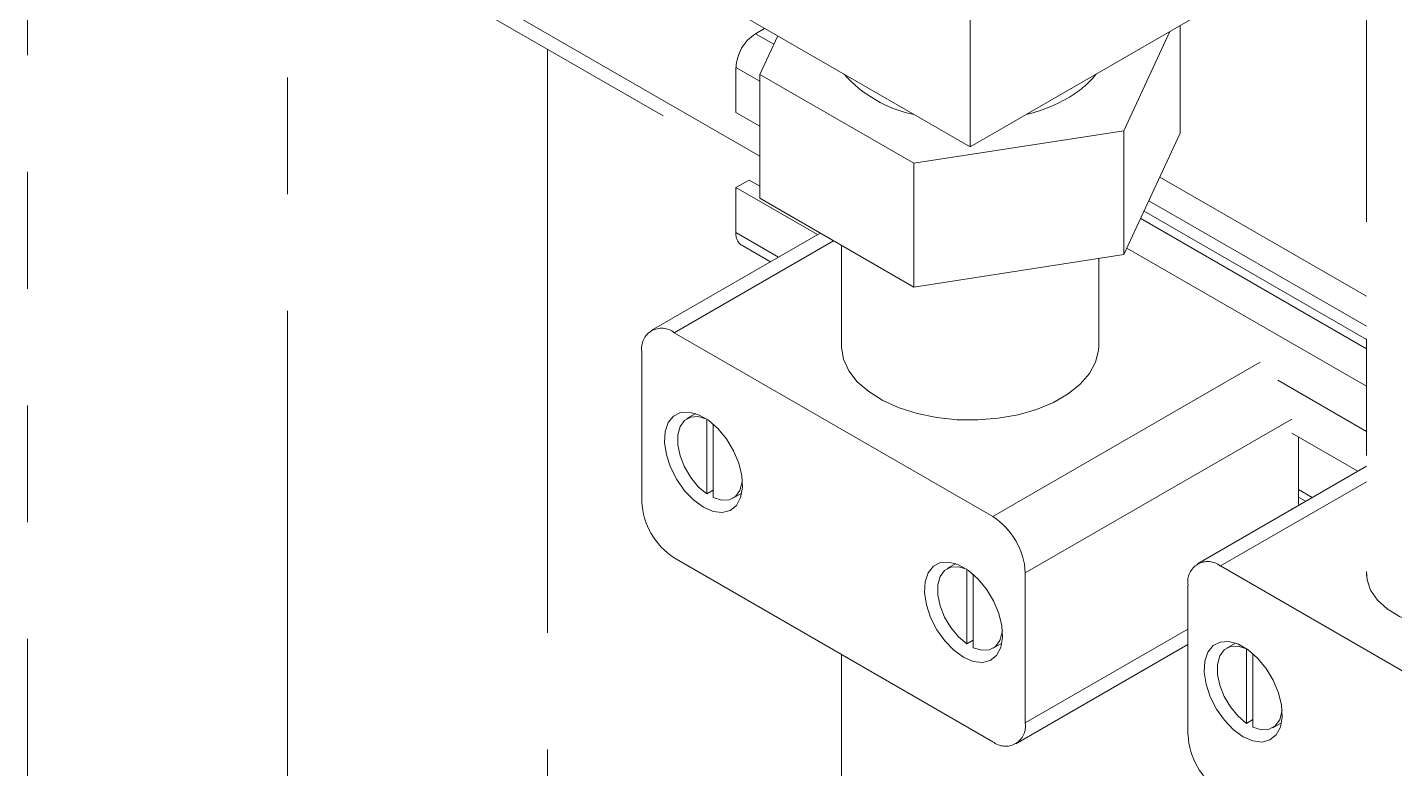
# Paper-space layout 'Blatt1' of a CAD drawing. Header units: millimetres. Extents: x 0 to 1189, y 0 to 841.
# Drawn here: x 853.84 to 868.72, y 169.39 to 177.46 of the extents above; entities that cross this region are included whole.
import ezdxf

# ---------------------------------------------------------------- set-up
doc = ezdxf.new("R2010")
doc.units = ezdxf.units.MM
doc.linetypes.add('PHANTOM', pattern=[12.7, 6.35, -1.27, 1.27, -1.27, 1.27, -1.27])

psp = doc.layouts.new('Blatt1')

# ---------------------------------------------------------------- linework, layer by layer
at = {"color": 7, "linetype": 'PHANTOM', "lineweight": 18}
for p, q in [((868.41, 219.788), (868.41, 171.491)), ((855.259, 179.666), (861.811, 175.884)), ((864.098, 176.154), (864.098, 178.971)), ((856.673, 155.321), (856.673, 178.85)), ((853.845, 151.752), (853.845, 177.876)), ((866.82, 177.726), (864.098, 176.154)), ((864.098, 176.154), (861.552, 177.624)), ((861.764, 177.386), (861.864, 177.444)), ((866.384, 177.474), (866.384, 176.304)), ((862.006, 177.362), (861.811, 176.944)), ((865.772, 176.331), (866.272, 177.41)), ((859.502, 177.217), (859.502, 156.181)), ((861.552, 176.529), (861.552, 177.019)), ((861.811, 176.944), (863.485, 175.977)), ((861.811, 175.596), (861.811, 176.944)), ((861.811, 176.379), (861.552, 176.529)), ((863.485, 175.977), (865.772, 176.331)), ((865.772, 174.984), (865.772, 176.331)), ((865.772, 174.984), (866.384, 176.304)), ((863.485, 174.63), (863.485, 175.977)), ((861.552, 175.713), (861.694, 175.794)), ((861.694, 175.794), (861.811, 175.726)), ((868.41, 174.53), (866.163, 175.827)), ((861.552, 175.223), (861.552, 175.713)), ((861.552, 175.713), (862.438, 175.201)), ((861.811, 175.596), (863.485, 174.63)), ((868.41, 174.203), (866.044, 175.569)), ((868.41, 174.06), (865.991, 175.456)), ((862.467, 175.218), (860.631, 174.158)), ((861.614, 175.085), (861.926, 174.906)), ((862.698, 175.084), (862.698, 173.99)), ((863.485, 174.63), (865.772, 174.984)), ((865.498, 173.99), (865.498, 174.941)), ((860.881, 174.133), (864.345, 172.133)), ((860.527, 173.929), (860.527, 172.296)), ((861.115, 173.253), (861.019, 173.198)), ((861.234, 173.192), (861.234, 173.192)), ((861.234, 172.38), (861.234, 173.192)), ((861.305, 173.138), (861.305, 172.339)), ((868.314, 172.626), (867.598, 173.039)), ((867.669, 172.998), (867.669, 172.263)), ((868.41, 172.681), (866.572, 171.62)), ((861.305, 172.42), (861.234, 172.38)), ((861.519, 172.332), (861.615, 172.387)), ((867.598, 172.222), (867.607, 172.217)), ((867.669, 172.345), (867.748, 172.299)), ((864.345, 169.683), (860.881, 171.683)), ((863.943, 171.621), (863.848, 171.566)), ((864.063, 171.559), (864.063, 171.559)), ((864.063, 170.747), (864.063, 171.559)), ((864.133, 171.505), (864.133, 170.706)), ((864.699, 169.887), (864.699, 171.521)), ((866.822, 171.595), (869.65, 169.963)), ((866.468, 171.391), (866.468, 169.758)), ((864.133, 170.788), (864.063, 170.747)), ((864.348, 170.7), (864.443, 170.755)), ((864.595, 169.659), (866.468, 170.74)), ((866.985, 170.756), (866.89, 170.702)), ((862.698, 170.634), (862.698, 162.722)), ((867.105, 170.695), (867.105, 170.695)), ((867.105, 169.883), (867.105, 170.695)), ((867.175, 170.641), (867.175, 169.842)), ((865.498, 162.722), (865.498, 170.18)), ((867.175, 169.924), (867.105, 169.883)), ((867.39, 169.835), (867.485, 169.89))]:
    psp.add_line(p, q, dxfattribs=at)
at = {"color": 8, "linetype": 'PHANTOM', "lineweight": 18}
for p, q in [((861.811, 176.053), (855.259, 179.835)), ((861.764, 177.386), (861.964, 177.271)), ((861.552, 177.019), (861.811, 176.869)), ((865.954, 175.376), (868.41, 173.958)), ((862.014, 174.956), (861.552, 175.223)), ((862.613, 175.133), (860.881, 174.133)), ((865.804, 175.054), (868.41, 173.55)), ((864.345, 172.133), (867.254, 173.812)), ((867.447, 173.616), (868.41, 173.06)), ((864.699, 171.521), (867.598, 173.194)), ((868.41, 172.512), (866.822, 171.595)), ((867.669, 172.426), (867.819, 172.34)), ((866.468, 170.909), (864.699, 169.887))]:
    psp.add_line(p, q, dxfattribs=at)
at = {"color": 7, "linetype": 'PHANTOM', "lineweight": 18, "flags": 128}
for points in [[(865.498, 173.99), (865.495, 173.941), (865.464, 173.813), (865.397, 173.688), (865.296, 173.572), (865.164, 173.467), (865.005, 173.375), (864.822, 173.299), (864.621, 173.24), (864.405, 173.202), (864.182, 173.184), (863.957, 173.186), (863.736, 173.21), (863.523, 173.253), (863.326, 173.316), (863.149, 173.396), (862.996, 173.492), (862.872, 173.6), (862.779, 173.719), (862.721, 173.845), (862.698, 173.974), (862.698, 173.99)], [(861.199, 172.235), (861.093, 172.311), (860.994, 172.413), (860.908, 172.535), (860.841, 172.669), (860.795, 172.806), (860.775, 172.938), (860.782, 173.057), (860.815, 173.155), (860.872, 173.226), (860.949, 173.265), (861.043, 173.27), (861.146, 173.241), (861.252, 173.18), (861.355, 173.09), (861.448, 172.977), (861.526, 172.848), (861.583, 172.712), (861.615, 172.576), (861.622, 172.449), (861.602, 172.34), (861.557, 172.255), (861.489, 172.2), (861.403, 172.177), (861.304, 172.189), (861.199, 172.235)], [(861.234, 172.38), (861.142, 172.458), (861.06, 172.558), (860.992, 172.673), (860.944, 172.794), (860.919, 172.913), (860.919, 173.022), (860.944, 173.113), (860.992, 173.179), (861.06, 173.215), (861.142, 173.22), (861.234, 173.192)], [(861.621, 172.523), (861.62, 172.509), (861.595, 172.418), (861.547, 172.352), (861.479, 172.316), (861.396, 172.311), (861.305, 172.339)], [(870.287, 171.963), (870.321, 171.942), (870.44, 171.852), (870.53, 171.75), (870.587, 171.641), (870.609, 171.528), (870.595, 171.414), (870.547, 171.304), (870.466, 171.2), (870.353, 171.107), (870.214, 171.026), (870.052, 170.961), (869.872, 170.914), (869.681, 170.887), (869.484, 170.879), (869.288, 170.892), (869.099, 170.924), (868.924, 170.976), (868.767, 171.045), (868.634, 171.129), (868.529, 171.225), (868.455, 171.331), (868.416, 171.443), (868.41, 171.536)], [(864.027, 170.602), (863.922, 170.678), (863.823, 170.78), (863.737, 170.902), (863.669, 171.036), (863.624, 171.173), (863.604, 171.305), (863.61, 171.424), (863.643, 171.522), (863.7, 171.593), (863.778, 171.632), (863.871, 171.637), (863.974, 171.609), (864.08, 171.547), (864.183, 171.457), (864.277, 171.344), (864.354, 171.215), (864.411, 171.079), (864.444, 170.943), (864.451, 170.817), (864.431, 170.707), (864.385, 170.622), (864.318, 170.567), (864.232, 170.544), (864.133, 170.556), (864.027, 170.602)], [(864.063, 170.747), (863.971, 170.825), (863.888, 170.925), (863.82, 171.04), (863.772, 171.161), (863.747, 171.28), (863.747, 171.389), (863.772, 171.48), (863.82, 171.546), (863.888, 171.582), (863.971, 171.587), (864.063, 171.559)], [(864.45, 170.89), (864.448, 170.876), (864.423, 170.785), (864.375, 170.719), (864.308, 170.683), (864.225, 170.678), (864.133, 170.706)], [(867.069, 169.738), (866.964, 169.814), (866.865, 169.916), (866.779, 170.038), (866.711, 170.172), (866.666, 170.309), (866.646, 170.441), (866.653, 170.56), (866.685, 170.658), (866.742, 170.729), (866.82, 170.768), (866.913, 170.773), (867.016, 170.744), (867.123, 170.683), (867.226, 170.593), (867.319, 170.48), (867.396, 170.351), (867.453, 170.215), (867.486, 170.079), (867.493, 169.952), (867.473, 169.843), (867.428, 169.758), (867.36, 169.703), (867.274, 169.68), (867.175, 169.692), (867.069, 169.738)], [(867.105, 169.883), (867.013, 169.961), (866.93, 170.061), (866.863, 170.176), (866.815, 170.297), (866.79, 170.416), (866.79, 170.525), (866.815, 170.616), (866.863, 170.682), (866.93, 170.718), (867.013, 170.723), (867.105, 170.695)], [(867.492, 170.026), (867.49, 170.012), (867.466, 169.921), (867.418, 169.855), (867.35, 169.819), (867.267, 169.814), (867.175, 169.842)]]:
    psp.add_lwpolyline(points, dxfattribs=at)
at = {"color": 7, "linetype": 'PHANTOM', "lineweight": 18}
for centre, radius, start, end in [((862.013, 176.998), 0.461, 122.6055, 177.3945), ((863.781, 177.892), 1.416, 221.9092, 258.0962), ((864.668, 177.583), 1.023, 298.6313, 321.4754), ((864.263, 178.285), 1.834, 284.0128, 299.2354), ((861.699, 175.206), 0.148, 173.7012, 234.9867), ((860.743, 173.964), 0.218, 50.7967, 189.214), ((861.295, 172.331), 0.768, 182.6055, 237.3945), ((863.931, 171.486), 0.768, 2.6055, 57.3945), ((866.684, 171.426), 0.218, 50.7967, 189.214), ((864.483, 169.852), 0.218, 230.7967, 9.214), ((867.236, 169.793), 0.768, 182.6055, 237.3945)]:
    psp.add_arc(centre, radius, start, end, dxfattribs=at)

doc.saveas('drawing.dxf')
